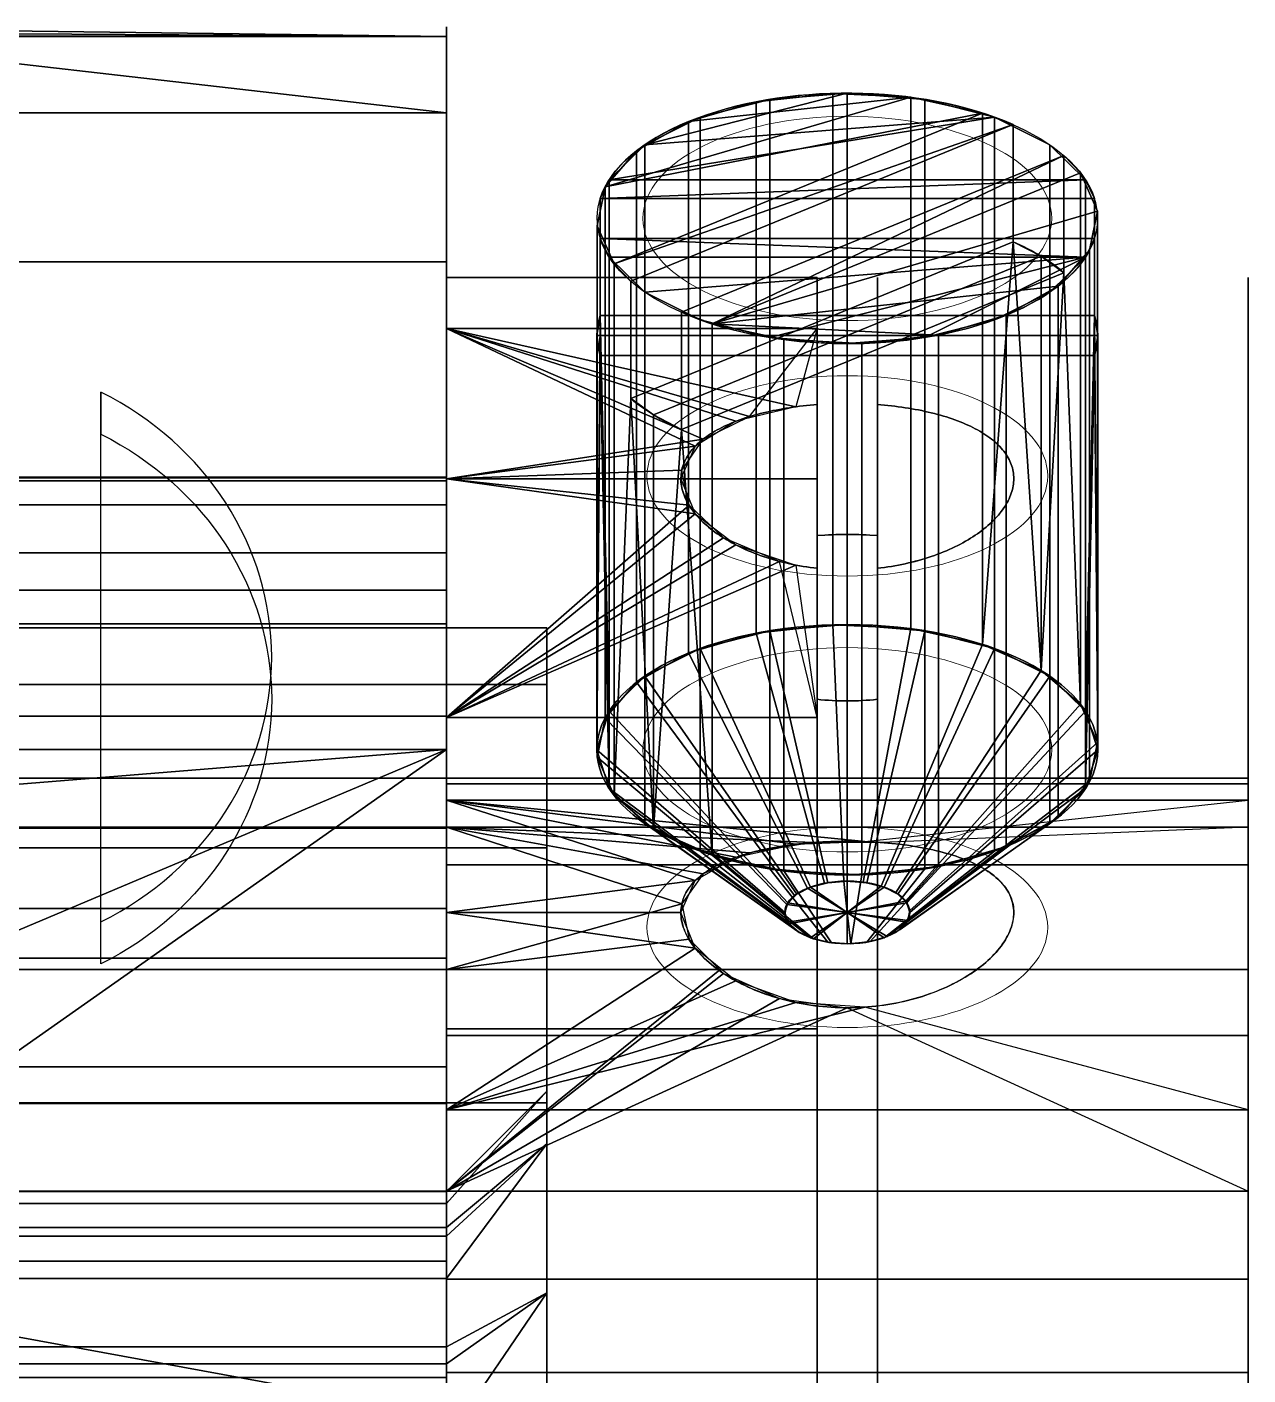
# Model space of a CAD drawing. Header units: millimetres. Extents: x -228 to 252, y -232 to 100.
# Drawn here: x 156.62 to 181, y 8.08 to 35 of the extents above; entities that cross this region are included whole.
import ezdxf
from ezdxf.lldxf.tags import DXFTag

# ---------------------------------------------------------------- set-up
doc = ezdxf.new("R2010")
doc.units = ezdxf.units.MM
doc.layers.add('1', color=7, linetype='Continuous', true_color=0xffffff)
tags = doc.linetypes.add('DASHED', pattern=[25.72, 12.86, -12.86]).pattern_tags.tags
tags[6:7] = [DXFTag(74, 4), DXFTag(75, 0), DXFTag(340, '0'), DXFTag(46, 0.0), DXFTag(50, 0.0), DXFTag(44, 0.0), DXFTag(45, 0.0)]
tags[4:5] = [DXFTag(74, 4), DXFTag(75, 0), DXFTag(340, '0'), DXFTag(46, 0.0), DXFTag(50, 0.0), DXFTag(44, 0.0), DXFTag(45, 0.0)]

# ---------------------------------------------------------------- blocks, each defined once
blk = doc.blocks.new('UG_SURFACE_001')
at = {"layer": '1', "color": 7, "linetype": 'Continuous', "lineweight": 25}
for points in [[(165.000007, 34.808267, -73.658496), (0, 34.808267, -73.658496), (134.000003, 35, -70), (150.000006, 35, -70)], [(0, 34.808267, 73.658496), (165.000007, 34.808267, 73.658496), (41.000001, 35, 70), (25, 35, 70)], [(134.000003, 35, 70), (41.000001, 35, 70), (165.000007, 34.808267, 73.658496)], [(165.000007, 34.808267, 73.658496), (150.000006, 35, 70), (134.000003, 35, 70)], [(165.000007, 33.286978, -59.184406), (165.000007, 34.808267, -73.658496), (150.000006, 35, -70)], [(150.000006, 35, -70), (150.000006, 33.286978, -59.184406), (165.000007, 33.286978, -59.184406)], [(165.000007, 33.286978, 59.184406), (150.000006, 33.286978, 59.184406), (150.000006, 35, 70)], [(150.000006, 35, 70), (165.000007, 34.808267, 73.658496), (165.000007, 33.286978, 59.184406)], [(0, 34.808267, -73.658496), (165.000007, 34.808267, -73.658496), (165.000007, 30.31089, -87.499999), (0, 30.31089, -87.499999)], [(0, 30.31089, 87.499999), (165.000007, 30.31089, 87.499999), (165.000007, 34.808267, 73.658496), (0, 34.808267, 73.658496)], [(165.000007, 30.31089, -87.499999), (165.000007, 34.808267, -73.658496), (165.000007, 26.000001, -70), (165.000007, 23.752183, -80.575153)], [(165.000007, 23.752183, -59.424847), (165.000007, 26.000001, -70), (165.000007, 34.808267, -73.658496), (165.000007, 33.286978, -59.184406)], [(165.000007, 33.286978, 59.184406), (165.000007, 34.808267, 73.658496), (165.000007, 26.000001, 70), (165.000007, 23.752183, 59.424847)], [(165.000007, 23.752183, 80.575153), (165.000007, 26.000001, 70), (165.000007, 34.808267, 73.658496), (165.000007, 30.31089, 87.499999)], [(150.000006, 26.010068, -46.58043), (165.000007, 26.010068, -46.58043), (165.000007, 33.286978, -59.184406), (150.000006, 33.286978, -59.184406)], [(150.000006, 33.286978, 59.184406), (165.000007, 33.286978, 59.184406), (165.000007, 26.010068, 46.58043), (150.000006, 26.010068, 46.58043)], [(165.000007, 33.286978, -59.184406), (165.000007, 26.010068, -46.58043), (165.000007, 17.397396, -50.678235), (165.000007, 23.752183, -59.424847)], [(165.000007, 23.752183, 59.424847), (165.000007, 17.397396, 50.678235), (165.000007, 26.010068, 46.58043), (165.000007, 33.286978, 59.184406)], [(0, 30.31089, -87.499999), (165.000007, 30.31089, -87.499999), (165.000007, 20.572484, -98.315597), (0, 20.572484, -98.315597)], [(0, 20.572484, 98.315597), (165.000007, 20.572484, 98.315597), (165.000007, 30.31089, 87.499999), (0, 30.31089, 87.499999)], [(165.000007, 23.752183, -80.575153), (165.000007, 17.397396, -89.321762), (165.000007, 20.572484, -98.315597), (165.000007, 30.31089, -87.499999)], [(165.000007, 30.31089, 87.499999), (165.000007, 20.572484, 98.315597), (165.000007, 17.397396, 89.321762), (165.000007, 23.752183, 80.575153)], [(165.000007, 23.752183, -59.424847), (119.999997, 23.752183, -59.424847), (119.999997, 26.000001, -70), (165.000007, 26.000001, -70)], [(165.000007, 26.000001, -70), (119.999997, 26.000001, -70), (119.999997, 23.752183, -80.575153), (165.000007, 23.752183, -80.575153)], [(165.000007, 23.752183, 80.575153), (119.999997, 23.752183, 80.575153), (119.999997, 26.000001, 70), (165.000007, 26.000001, 70)], [(165.000007, 26.000001, 70), (119.999997, 26.000001, 70), (119.999997, 23.752183, 59.424847), (165.000007, 23.752183, 59.424847)], [(150.000006, 14.235782, -38.025908), (165.000007, 14.235782, -38.025908), (165.000007, 26.010068, -46.58043), (150.000006, 26.010068, -46.58043)], [(150.000006, 26.010068, 46.58043), (165.000007, 26.010068, 46.58043), (165.000007, 14.235782, 38.025908), (150.000006, 14.235782, 38.025908)], [(165.000007, 8.034442, -45.272529), (165.000007, 17.397396, -50.678235), (165.000007, 26.010068, -46.58043), (165.000007, 14.235782, -38.025908)], [(165.000007, 14.235782, 38.025908), (165.000007, 26.010068, 46.58043), (165.000007, 17.397396, 50.678235), (165.000007, 8.034442, 45.272529)], [(165.000007, 17.397396, -50.678235), (119.999997, 17.397396, -50.678235), (119.999997, 23.752183, -59.424847), (165.000007, 23.752183, -59.424847)], [(165.000007, 23.752183, -80.575153), (119.999997, 23.752183, -80.575153), (119.999997, 17.397396, -89.321762), (165.000007, 17.397396, -89.321762)], [(165.000007, 17.397396, 89.321762), (119.999997, 17.397396, 89.321762), (119.999997, 23.752183, 80.575153), (165.000007, 23.752183, 80.575153)], [(165.000007, 23.752183, 59.424847), (119.999997, 23.752183, 59.424847), (119.999997, 17.397396, 50.678235), (165.000007, 17.397396, 50.678235)], [(0, 20.572484, -98.315597), (165.000007, 20.572484, -98.315597), (35, 10.026604, -103.533074), (25, 10.026604, -103.533074)], [(165.000007, 20.572484, 98.315597), (0, 20.572484, 98.315597), (140.000001, 10.026604, 103.533074), (150.000006, 10.026604, 103.533074)], [(140.000001, 10.026604, -103.533074), (35, 10.026604, -103.533074), (165.000007, 20.572484, -98.315597)], [(165.000007, 20.572484, -98.315597), (150.000006, 10.026604, -103.533074), (140.000001, 10.026604, -103.533074)], [(150.000006, 10.026604, -103.533074), (165.000007, 20.572484, -98.315597), (165.000007, 7.276909, -104.235165)], [(165.000007, 7.276909, 104.235165), (165.000007, 20.572484, 98.315597), (150.000006, 10.026604, 103.533074)], [(165.000007, 7.276909, -104.235165), (165.000007, 20.572484, -98.315597), (165.000007, 17.397396, -89.321762), (165.000007, 8.034442, -94.727471)], [(165.000007, 8.034442, 94.727471), (165.000007, 17.397396, 89.321762), (165.000007, 20.572484, 98.315597), (165.000007, 7.276909, 104.235165)], [(165.000007, 8.034442, -45.272529), (119.999997, 8.034442, -45.272529), (119.999997, 17.397396, -50.678235), (165.000007, 17.397396, -50.678235)], [(165.000007, 17.397396, -89.321762), (119.999997, 17.397396, -89.321762), (119.999997, 8.034442, -94.727471), (165.000007, 8.034442, -94.727471)], [(165.000007, 8.034442, 94.727471), (119.999997, 8.034442, 94.727471), (119.999997, 17.397396, 89.321762), (165.000007, 17.397396, 89.321762)], [(165.000007, 17.397396, 50.678235), (119.999997, 17.397396, 50.678235), (119.999997, 8.034442, 45.272529), (165.000007, 8.034442, 45.272529)], [(150.000006, 0, -35), (165.000007, 0, -35), (165.000007, 14.235782, -38.025908), (150.000006, 14.235782, -38.025908)], [(150.000006, 14.235782, 38.025908), (165.000007, 14.235782, 38.025908), (165.000007, 0, 35), (150.000006, 0, 35)], [(165.000007, 14.235782, -38.025908), (165.000007, 0, -35), (165.000007, -2.71774, -44.142433), (165.000007, 8.034442, -45.272529)], [(165.000007, 8.034442, 45.272529), (165.000007, -2.71774, 44.142433), (165.000007, 0, 35), (165.000007, 14.235782, 38.025908)], [(165.000007, 7.276909, -104.235165), (150.000006, 7.276909, -104.235165), (150.000006, 10.026604, -103.533074)], [(150.000006, 10.026604, 103.533074), (150.000006, 7.276909, 104.235165), (165.000007, 7.276909, 104.235165)]]:
    blk.add_3dface(points, dxfattribs=at)
blk = doc.blocks.new('3148_BODY')
at = {"layer": '1', "color": 7, "linetype": 'Continuous', "lineweight": 25, "extrusion": (1, 0, 0)}
blk.add_circle((0, -70, 165), 26, dxfattribs=at)
at = {"layer": '1', "color": 7, "linetype": 'Continuous', "lineweight": 25, "extrusion": (-1, 6.12303e-17, 1.2326e-32)}
blk.add_circle((0, 70, -165), 26, dxfattribs=at)
at = {"layer": '1', "color": 7, "linetype": 'Continuous', "lineweight": 25, "extrusion": (1, -6.12303e-17, 0)}
blk.add_arc((0, -70, 165), 35, 186.562428, 173.437572, dxfattribs=at)
at = {"layer": '1', "color": 7, "linetype": 'Continuous', "lineweight": 25, "extrusion": (-1, 0, 0)}
blk.add_arc((0, 70, -165), 35, 6.562428, 353.437572, dxfattribs=at)
at = {"layer": '1', "color": 7, "linetype": 'Continuous', "lineweight": 25}
blk.add_blockref('UG_SURFACE_001', (0, 0), dxfattribs=at)
blk = doc.blocks.new('UG_SURFACE_002')
at = {"layer": '1', "color": 71, "linetype": 'Continuous', "lineweight": 25}
for points in [[(-1.774303, 25.939388, 45.000002), (-1.774303, 25.939388), (-8.70687, 24.498783), (-8.70687, 24.498783, 45.000002)], [(0, 20), (-6.18034, 19.021131), (-8.70687, 24.498783), (-1.774303, 25.939388)], [(5.289856, 25.456186, 45.000002), (5.289856, 25.456186), (-1.774303, 25.939388), (-1.774303, 25.939388, 45.000002)], [(-1.774303, 25.939388), (5.289856, 25.456186), (6.18034, 19.021131), (0, 20)], [(11.961691, 23.085015, 45.000002), (11.961691, 23.085015), (5.289856, 25.456186), (5.289856, 25.456186, 45.000002)], [(11.755705, 16.18034), (6.18034, 19.021131), (5.289856, 25.456186), (11.961691, 23.085015)], [(-8.70687, 24.498783, 45.000002), (-8.70687, 24.498783), (-14.993688, 21.241218), (-14.993688, 21.241218, 45.000002)], [(-14.993688, 21.241218), (-8.70687, 24.498783), (-6.18034, 19.021131), (-11.755705, 16.18034)], [(11.961691, 23.085015), (17.746381, 19.001735), (11.755705, 16.18034)], [(17.746381, 19.001735, 45.000002), (17.746381, 19.001735), (11.961691, 23.085015), (11.961691, 23.085015, 45.000002)], [(-14.993688, 21.241218, 45.000002), (-14.993688, 21.241218), (-20.168494, 16.408287), (-20.168494, 16.408287, 45.000002)], [(-20.168494, 16.408287), (-14.993688, 21.241218), (-11.755705, 16.18034), (-16.18034, 11.755705)], [(0, 20), (0, 20, 45.000002), (-6.18034, 19.021131, 45.000002), (-6.18034, 19.021131)], [(6.18034, 19.021131), (6.18034, 19.021131, 45.000002), (0, 20, 45.000002), (0, 20)], [(-6.18034, 19.021131), (-6.18034, 19.021131, 45.000002), (-11.755705, 16.18034, 45.000002), (-11.755705, 16.18034)], [(11.755705, 16.18034), (11.755705, 16.18034, 45.000002), (6.18034, 19.021131, 45.000002), (6.18034, 19.021131)], [(17.746381, 19.001735), (22.214904, 13.509182), (16.18034, 11.755705), (11.755705, 16.18034)], [(22.214904, 13.509182, 45.000002), (22.214904, 13.509182), (17.746381, 19.001735), (17.746381, 19.001735, 45.000002)], [(-20.168494, 16.408287, 45.000002), (-20.168494, 16.408287), (-23.847494, 10.358429), (-23.847494, 10.358429, 45.000002)], [(-16.18034, 11.755705), (-19.021131, 6.18034), (-23.847494, 10.358429), (-20.168494, 16.408287)], [(-11.755705, 16.18034), (-11.755705, 16.18034, 45.000002), (-16.18034, 11.755705, 45.000002), (-16.18034, 11.755705)], [(16.18034, 11.755705), (16.18034, 11.755705, 45.000002), (11.755705, 16.18034, 45.000002), (11.755705, 16.18034)], [(19.021131, 6.18034), (16.18034, 11.755705), (22.214904, 13.509182), (25.035849, 7.014716)], [(25.035849, 7.014716, 45.000002), (25.035849, 7.014716), (22.214904, 13.509182), (22.214904, 13.509182, 45.000002)], [(-16.18034, 11.755705), (-16.18034, 11.755705, 45.000002), (-19.021131, 6.18034, 45.000002), (-19.021131, 6.18034)], [(19.021131, 6.18034), (19.021131, 6.18034, 45.000002), (16.18034, 11.755705, 45.000002), (16.18034, 11.755705)], [(-23.847494, 10.358429, 45.000002), (-23.847494, 10.358429), (-25.757834, 3.540333), (-25.757834, 3.540333, 45.000002)], [(-25.757834, 3.540333), (-23.847494, 10.358429), (-19.021131, 6.18034), (-20, 0)]]:
    blk.add_3dface(points, dxfattribs=at)
blk = doc.blocks.new('3012_333-40H9-45_BODY')
at = {"layer": '1', "color": 71, "linetype": 'Continuous', "lineweight": 25}
blk.add_circle((0, 0), 26, dxfattribs=at)
at = {"layer": '1', "color": 71, "linetype": 'Continuous', "lineweight": 25, "extrusion": (0, 0, -1)}
blk.add_circle((0, 0), 20, dxfattribs=at)
at = {"layer": '1', "color": 71, "linetype": 'Continuous', "lineweight": 25}
blk.add_blockref('UG_SURFACE_002', (0, 0), dxfattribs=at)
blk = doc.blocks.new('UG_SURFACE_003')
at = {"layer": '1', "color": 81, "linetype": 'Continuous', "lineweight": 25}
for points in [[(11, 23), (0, 23), (0, 21.874299, 7.107391), (11, 21.874299, 7.107391)], [(11, 21.874299, -7.107391), (0, 21.874299, -7.107391), (0, 23), (11, 23)], [(11, 21.874299, -7.107391), (11, 23), (11, 13.75), (11, 12.703343, -5.261897)], [(11, 12.703343, 5.261897), (11, 13.75), (11, 23), (11, 21.874299, 7.107391)], [(11, 21.874299, 7.107391), (0, 21.874299, 7.107391), (0, 18.607391, 13.519061), (11, 18.607391, 13.519061)], [(11, 18.607391, -13.519061), (0, 18.607391, -13.519061), (0, 21.874299, -7.107391), (11, 21.874299, -7.107391)], [(11, 21.874299, 7.107391), (11, 18.607391, 13.519061), (11, 9.722718, 9.722718), (11, 12.703343, 5.261897)], [(11, 18.607391, -13.519061), (11, 21.874299, -7.107391), (11, 12.703343, -5.261897), (11, 9.722718, -9.722718)], [(11, 18.607391, 13.519061), (0, 18.607391, 13.519061), (0, 13.519061, 18.607391), (11, 13.519061, 18.607391)], [(11, 13.519061, -18.607391), (0, 13.519061, -18.607391), (0, 18.607391, -13.519061), (11, 18.607391, -13.519061)], [(11, 9.722718, -9.722718), (11, 13.519061, -18.607391), (11, 18.607391, -13.519061)], [(11, 9.722718, 9.722718), (11, 18.607391, 13.519061), (11, 13.519061, 18.607391)], [(11, 13.75), (9, 11.75), (9, 11.512542, -1.19378)], [(9, 11.03336, 3.602793), (9, 11.75), (11, 13.75), (11, 12.703343, 5.261897)], [(9, 11.512542, -1.19378), (9, 10.855584, -4.49653), (11, 12.703343, -5.261897), (11, 13.75)], [(11, 13.519061, 18.607391), (0, 13.519061, 18.607391), (0, 7.107391, 21.874299), (11, 7.107391, 21.874299)], [(11, 7.107391, -21.874299), (0, 7.107391, -21.874299), (0, 13.519061, -18.607391), (11, 13.519061, -18.607391)], [(11, 7.107391, -21.874299), (11, 13.519061, -18.607391), (11, 9.722718, -9.722718), (11, 5.261897, -12.703343)], [(11, 13.519061, 18.607391), (11, 7.107391, 21.874299), (11, 5.261897, 12.703343), (11, 9.722718, 9.722718)], [(11, 12.703343, -5.261897), (9, 10.855584, -4.49653), (9, 10.008993, -5.763544)], [(11, 12.703343, 5.261897), (9, 10.855584, 4.49653), (9, 11.03336, 3.602793)], [(9, 8.645331, 7.804407), (9, 10.855584, 4.49653), (11, 12.703343, 5.261897), (11, 9.722718, 9.722718)], [(9, 10.008993, -5.763544), (9, 8.308505, -8.308505), (11, 9.722718, -9.722718), (11, 12.703343, -5.261897)], [(-22, 11.75), (-22, 11.512542, -1.19378), (9, 11.512542, -1.19378), (9, 11.75)], [(9, 11.75), (9, 11.03336, 3.602793), (-22, 11.03336, 3.602793), (-22, 11.75)], [(9, 10.855584, -4.49653), (9, 11.512542, -1.19378), (-22, 11.512542, -1.19378), (-22, 10.855584, -4.49653)], [(-22, 10.855584, 4.49653), (-22, 11.03336, 3.602793), (9, 11.03336, 3.602793), (9, 10.855584, 4.49653)], [(-22, 10.855584, -4.49653), (-22, 10.008993, -5.763544), (9, 10.008993, -5.763544), (9, 10.855584, -4.49653)], [(9, 10.855584, 4.49653), (9, 8.645331, 7.804407), (-22, 8.645331, 7.804407), (-22, 10.855584, 4.49653)], [(9, 8.308505, -8.308505), (9, 10.008993, -5.763544), (-22, 10.008993, -5.763544), (-22, 8.308505, -8.308505)], [(11, 9.722718, -9.722718), (9, 8.308505, -8.308505), (9, 6.786077, -9.325759)], [(11, 9.722718, 9.722718), (9, 8.308505, 8.308505), (9, 8.645331, 7.804407)], [(9, 4.748012, 10.68755), (9, 8.308505, 8.308505), (11, 9.722718, 9.722718), (11, 5.261897, 12.703343)], [(9, 6.786077, -9.325759), (9, 4.49653, -10.855584), (11, 5.261897, -12.703343), (11, 9.722718, -9.722718)], [(-22, 8.308505, 8.308505), (-22, 8.645331, 7.804407), (9, 8.645331, 7.804407), (9, 8.308505, 8.308505)], [(-22, 8.308505, -8.308505), (-22, 6.786077, -9.325759), (9, 6.786077, -9.325759), (9, 8.308505, -8.308505)], [(9, 8.308505, 8.308505), (9, 4.748012, 10.68755), (-22, 4.748012, 10.68755), (-22, 8.308505, 8.308505)]]:
    blk.add_3dface(points, dxfattribs=at)
blk = doc.blocks.new('3153_BODY')
at = {"layer": '1', "color": 81, "linetype": 'Continuous', "lineweight": 25, "extrusion": (-1, 0, 0)}
for radius in [23, 13.75]:
    blk.add_circle((0, 0, -11), radius, dxfattribs=at)
at = {"layer": '1', "color": 51, "linetype": 'DASHED', "lineweight": 13, "extrusion": (-1, 0, 0)}
blk.add_circle((0, 0, -9), 15.25, dxfattribs=at)
at = {"layer": '1', "color": 81, "linetype": 'Continuous', "lineweight": 25, "extrusion": (1, 0, 0)}
blk.add_circle((0, 0, 9), 11.75, dxfattribs=at)
at = {"layer": '1', "color": 81, "linetype": 'Continuous', "lineweight": 25}
blk.add_blockref('UG_SURFACE_003', (0, 0), dxfattribs=at)
blk = doc.blocks.new('UG_SURFACE_012')
at = {"layer": '1', "color": 254, "linetype": 'Continuous', "lineweight": 25}
for points in [[(0, 20), (-6.18034, 19.021131), (-7.764571, 28.977774), (0, 29.999999)], [(0, 29.999999, 7.4), (0, 29.999999), (-7.764571, 28.977774), (-7.764571, 28.977774, 7.4)], [(0, 29.999999), (7.764571, 28.977774), (6.18034, 19.021131), (0, 20)], [(7.764571, 28.977774, 7.4), (7.764571, 28.977774), (0, 29.999999), (0, 29.999999, 7.4)], [(-15, 25.980761), (-7.764571, 28.977774), (-6.18034, 19.021131), (-11.755705, 16.18034)], [(-13.537853, 26.771748, 5.121765), (-7.764571, 28.977774), (-15, 25.980761)], [(-13.537853, 26.771748, 5.121765), (-12.611091, 27.220588, 6.046496), (-7.764571, 28.977774)], [(-7.764571, 28.977774, 7.4), (-7.764571, 28.977774), (-12.611091, 27.220588, 6.046496)], [(11.755705, 16.18034), (6.18034, 19.021131), (7.764571, 28.977774), (15, 25.980761)], [(15, 25.980761, 7.4), (15, 25.980761), (7.764571, 28.977774), (7.764571, 28.977774, 7.4)], [(-15, 25.980761), (-14.698137, 26.152721, 4.694706), (-13.537853, 26.771748, 5.121765)], [(-15, 25.980761), (-14.996968, 25.975645, 4.731213), (-14.698137, 26.152721, 4.694706)], [(-21.213204, 21.213204), (-15, 25.980761), (-11.755705, 16.18034)], [(-15.880631, 25.452025, 4.839164), (-15, 25.980761), (-21.213204, 21.213204)], [(-15.880631, 25.452025, 4.839164), (-14.996968, 25.975645, 4.731213), (-15, 25.980761)], [(16.18034, 11.755705), (11.755705, 16.18034), (15, 25.980761), (21.213204, 21.213204)], [(21.213204, 21.213204, 7.4), (21.213204, 21.213204), (15, 25.980761), (15, 25.980761, 7.4)], [(-21.213204, 21.213204), (-16.884645, 24.797354, 5.530158), (-15.880631, 25.452025, 4.839164)], [(-17.552381, 24.32928, 6.648211), (-16.884645, 24.797354, 5.530158), (-21.213204, 21.213204)], [(-17.552381, 24.32928, 6.648211), (-21.213204, 21.213204), (-21.213204, 21.213204, 7.4)], [(-11.755705, 16.18034), (-16.18034, 11.755705), (-25.980761, 15), (-21.213204, 21.213204)], [(-21.213204, 21.213204, 7.4), (-21.213204, 21.213204), (-25.980761, 15), (-25.980761, 15, 7.4)], [(21.213204, 21.213204), (25.980761, 15), (16.18034, 11.755705)], [(25.980761, 15, 7.4), (25.980761, 15), (21.213204, 21.213204), (21.213204, 21.213204, 7.4)], [(0, 20), (0, 20, 16.000001), (-6.18034, 19.021131, 16.000001), (-6.18034, 19.021131)], [(6.18034, 19.021131), (6.18034, 19.021131, 16.000001), (0, 20, 16.000001), (0, 20)], [(-11.755705, 16.18034), (-6.18034, 19.021131), (-9.697634, 17.491596, 4.694706)], [(-8.526305, 18.091492, 5.121765), (-9.697634, 17.491596, 4.694706), (-6.18034, 19.021131)], [(-6.18034, 19.021131), (-7.580678, 18.507656, 6.046496), (-8.526305, 18.091492, 5.121765)], [(-6.18034, 19.021131), (-7.051674, 18.715605, 7.309006), (-7.580678, 18.507656, 6.046496)], [(-6.18034, 19.021131), (-6.18034, 19.021131, 16.000001), (-7.051674, 18.715605, 8.690994), (-7.051674, 18.715605, 7.309006)], [(11.755705, 16.18034), (11.755705, 16.18034, 16.000001), (6.18034, 19.021131, 16.000001), (6.18034, 19.021131)], [(-9.697634, 17.491596, 4.694706), (-10.87623, 16.784148, 4.839164), (-11.755705, 16.18034)], [(-10.87623, 16.784148, 4.839164), (-11.753665, 16.177403, 5.453033), (-11.755705, 16.18034)], [(-16.18034, 11.755705), (-11.755705, 16.18034), (-11.753665, 16.177403, 5.453033)], [(-11.753665, 16.177403, 5.453033), (-11.863904, 16.101174, 5.530158), (-16.18034, 11.755705)], [(16.18034, 11.755705), (16.18034, 11.755705, 16.000001), (11.755705, 16.18034, 16.000001), (11.755705, 16.18034)], [(-11.863904, 16.101174, 5.530158), (-12.513498, 15.601678, 6.648211), (-16.18034, 11.755705)], [(-16.18034, 11.755705), (-12.513498, 15.601678, 6.648211), (-12.739198, 15.417938, 8)], [(-12.739198, 15.417938, 8), (-16.18034, 11.755705, 16.000001), (-16.18034, 11.755705)], [(-16.18034, 11.755705), (-19.021131, 6.18034), (-28.977774, 7.764571), (-25.980761, 15)], [(-25.980761, 15, 7.4), (-25.980761, 15), (-28.977774, 7.764571), (-28.977774, 7.764571, 7.4)], [(19.021131, 6.18034), (16.18034, 11.755705), (25.980761, 15), (28.977774, 7.764571)], [(28.977774, 7.764571, 7.4), (28.977774, 7.764571), (25.980761, 15), (25.980761, 15, 7.4)], [(-16.18034, 11.755705), (-16.18034, 11.755705, 16.000001), (-19.021131, 6.18034, 16.000001), (-19.021131, 6.18034)], [(19.021131, 6.18034), (19.021131, 6.18034, 16.000001), (16.18034, 11.755705, 16.000001), (16.18034, 11.755705)], [(28.977774, 7.764571), (29.999999, 0), (20, 0), (19.021131, 6.18034)], [(29.999999, 0), (28.977774, 7.764571), (29.969528, 1.351789, 4.963832)], [(28.977774, 7.764571), (28.977774, 7.764571, 7.4), (29.833021, 3.160836, 6.972982)], [(29.833021, 3.160836, 6.972982), (29.898159, 2.469842, 5.776145), (28.977774, 7.764571)], [(29.898159, 2.469842, 5.776145), (29.969528, 1.351789, 4.963832), (28.977774, 7.764571)], [(19.021131, 6.18034), (19.748649, 3.160836, 6.972982), (19.724986, 3.305294, 8.3474)], [(19.954264, 1.351789, 4.963832), (19.021131, 6.18034), (20, 0)], [(19.954264, 1.351789, 4.963832), (19.846911, 2.469842, 5.776145), (19.021131, 6.18034)], [(19.846911, 2.469842, 5.776145), (19.748649, 3.160836, 6.972982), (19.021131, 6.18034)], [(19.724986, 3.305294, 8.3474), (19.021131, 6.18034, 16.000001), (19.021131, 6.18034)], [(20, 0), (20, 0, 4.6765), (19.954264, 1.351789, 4.963832)], [(29.969528, 1.351789, 4.963832), (29.999999, 0.001263, 4.6765), (29.999999, 0)], [(20, 0), (19.021131, -6.18034), (19.954264, -1.351789, 4.963832)], [(29.999999, 0), (28.977774, -7.764571), (19.021131, -6.18034), (20, 0)], [(19.954264, -1.351789, 4.963832), (20, 0, 4.6765), (20, 0)], [(29.969528, -1.351789, 4.963832), (28.977774, -7.764571), (29.999999, 0)], [(29.999999, 0), (29.999971, 0.000001, 4.676768), (29.969528, -1.351789, 4.963832)], [(29.999999, 0.001263, 4.6765), (29.999973, 0.000055, 4.676757), (29.999971, 0.000001, 4.676768), (29.999999, 0)], [(19.021131, -6.18034), (19.846911, -2.469842, 5.776145), (19.954264, -1.351789, 4.963832)], [(28.977774, -7.764571), (29.969528, -1.351789, 4.963832), (29.898159, -2.469842, 5.776145)], [(19.021131, -6.18034), (19.748649, -3.160836, 6.972982), (19.846911, -2.469842, 5.776145)], [(28.977774, -7.764571), (29.898159, -2.469842, 5.776145), (29.833021, -3.160836, 6.972982)], [(19.724986, -3.305294, 8.3474), (19.748649, -3.160836, 6.972982), (19.021131, -6.18034)], [(29.833021, -3.160836, 6.972982), (28.977774, -7.764571, 7.4), (28.977774, -7.764571)], [(19.021131, -6.18034), (19.021131, -6.18034, 16.000001), (19.724986, -3.305294, 8.3474)], [(16.18034, -11.755705), (16.18034, -11.755705, 16.000001), (19.021131, -6.18034, 16.000001), (19.021131, -6.18034)], [(28.977774, -7.764571), (25.980761, -15), (16.18034, -11.755705), (19.021131, -6.18034)], [(25.980761, -15, 7.4), (25.980761, -15), (28.977774, -7.764571), (28.977774, -7.764571, 7.4)], [(11.755705, -16.18034), (11.755705, -16.18034, 16.000001), (16.18034, -11.755705, 16.000001), (16.18034, -11.755705)], [(11.755705, -16.18034), (16.18034, -11.755705), (25.980761, -15), (21.213204, -21.213204)], [(21.213204, -21.213204, 7.4), (21.213204, -21.213204), (25.980761, -15), (25.980761, -15, 7.4)]]:
    blk.add_3dface(points, dxfattribs=at)
blk = doc.blocks.new('1099-040_BODY')
at = {"layer": '1', "color": 254, "linetype": 'Continuous', "lineweight": 25}
for p, q in [((-12.08, 27.461, 8.6), (-10.57, 24.845, 8.6)), ((-12.08, 27.461, 7.4), (-10.57, 24.845, 7.4)), ((-16.232, 21.576, 8.6), (-17.742, 24.192, 8.6)), ((-16.232, 21.576, 7.4), (-17.742, 24.192, 7.4)), ((26.801, 3.269, 8.6), (29.821, 3.269, 8.6)), ((26.801, 3.269, 7.4), (29.821, 3.269, 7.4)), ((29.821, -3.269, 8.6), (26.801, -3.269, 8.6)), ((29.821, -3.269, 7.4), (26.801, -3.269, 7.4))]:
    blk.add_line(p, q, dxfattribs=at)
at = {"layer": '1', "color": 254, "linetype": 'Continuous', "lineweight": 25, "extrusion": (0, 0, -1)}
for centre, radius in [((0, 0, -16), 30), ((0, 0), 20), ((0, 0, -16), 20)]:
    blk.add_circle(centre, radius, dxfattribs=at)
at = {"layer": '1', "color": 254, "linetype": 'Continuous', "lineweight": 25}
blk.add_circle((0, 0), 30, dxfattribs=at)
at = {"layer": '1', "color": 51, "linetype": 'DASHED', "lineweight": 13, "extrusion": (-0.5, 0.866025, 0)}
for centre in [(0, 8, 30.064), (0, 8, 19.657)]:
    blk.add_circle(centre, 4, dxfattribs=at)
at = {"layer": '1', "color": 51, "linetype": 'DASHED', "lineweight": 13, "extrusion": (1, 0, 0)}
for centre in [(0, 8, 19.657), (0, 8, 30.064)]:
    blk.add_circle(centre, 4, dxfattribs=at)
at = {"layer": '1', "color": 254, "linetype": 'Continuous', "lineweight": 25, "extrusion": (0, 0, -1)}
for centre, start, end in [((0, 0, -7.4), 66.2555, 173.7445), ((0, 0, -8.6), 66.2555, 173.7445), ((0, 0, -7.4), 186.2555, 53.7445), ((0, 0, -8.6), 186.2555, 53.7445)]:
    blk.add_arc(centre, 30, start, end, dxfattribs=at)
at = {"layer": '1', "color": 254, "linetype": 'Continuous', "lineweight": 25}
for centre, start, end in [((0, 0, 7.4), 6.9539, 113.0461), ((0, 0, 8.6), 6.9539, 113.0461), ((0, 0, 8.6), 126.9539, 353.0461), ((0, 0, 7.4), 126.9539, 353.0461)]:
    blk.add_arc(centre, 27, start, end, dxfattribs=at)
for points, knots in [([(-17.742, 24.192, 8.6), (-17.714, 24.212, 8.788), (-17.672, 24.243, 8.975), (-17.562, 24.322, 9.338), (-17.495, 24.371, 9.512), (-17.337, 24.483, 9.842), (-17.245, 24.548, 10.001), (-17.04, 24.691, 10.296), (-16.927, 24.769, 10.43), (-16.683, 24.934, 10.676), (-16.55, 25.023, 10.787), (-16.269, 25.206, 10.979), (-16.122, 25.3, 11.059), (-15.817, 25.492, 11.19), (-15.656, 25.591, 11.24), (-15.331, 25.788, 11.307), (-15.166, 25.885, 11.323), (-14.834, 26.077, 11.324), (-14.664, 26.172, 11.307), (-14.332, 26.356, 11.24), (-14.169, 26.444, 11.19), (-13.849, 26.613, 11.059), (-13.692, 26.694, 10.977), (-13.394, 26.845, 10.785), (-13.253, 26.915, 10.676), (-12.987, 27.044, 10.43), (-12.861, 27.104, 10.293), (-12.636, 27.209, 9.999), (-12.535, 27.256, 9.843), (-12.358, 27.337, 9.511), (-12.281, 27.371, 9.334), (-12.158, 27.426, 8.974), (-12.112, 27.446, 8.789), (-12.08, 27.461, 8.6)], [0, 0, 0, 0, 0.0625, 0.0625, 0.125, 0.125, 0.1875, 0.1875, 0.25, 0.25, 0.3125, 0.3125, 0.375, 0.375, 0.4375, 0.4375, 0.5, 0.5, 0.5625, 0.5625, 0.625, 0.625, 0.6875, 0.6875, 0.75, 0.75, 0.8125, 0.8125, 0.875, 0.875, 0.9375, 0.9375, 1, 1, 1, 1]), ([(-12.08, 27.461, 7.4), (-12.112, 27.446, 7.21), (-12.16, 27.425, 7.022), (-12.282, 27.371, 6.663), (-12.357, 27.337, 6.49), (-12.535, 27.256, 6.156), (-12.638, 27.209, 5.998), (-12.862, 27.103, 5.706), (-12.986, 27.044, 5.571), (-13.254, 26.914, 5.323), (-13.396, 26.843, 5.213), (-13.693, 26.693, 5.022), (-13.848, 26.613, 4.941), (-14.332, 26.358, 4.743), (-14.663, 26.175, 4.677), (-15.336, 25.787, 4.676), (-15.661, 25.591, 4.743), (-16.124, 25.299, 4.941), (-16.271, 25.205, 5.022), (-16.549, 25.023, 5.213), (-16.682, 24.935, 5.323), (-16.928, 24.768, 5.571), (-17.041, 24.691, 5.706), (-17.244, 24.549, 5.998), (-17.336, 24.484, 6.156), (-17.496, 24.37, 6.49), (-17.563, 24.322, 6.663), (-17.671, 24.243, 7.022), (-17.713, 24.212, 7.21), (-17.742, 24.192, 7.4)], [0, 0, 0, 0, 0.0625, 0.0625, 0.125, 0.125, 0.1875, 0.1875, 0.25, 0.25, 0.3125, 0.3125, 0.375, 0.375, 0.5, 0.5, 0.625, 0.625, 0.6875, 0.6875, 0.75, 0.75, 0.8125, 0.8125, 0.875, 0.875, 0.9375, 0.9375, 1, 1, 1, 1]), ([(-10.57, 24.845, 7.4), (-10.536, 24.859, 7.598), (-10.519, 24.867, 7.801), (-10.519, 24.867, 8.202), (-10.536, 24.859, 8.402), (-10.57, 24.845, 8.6)], [0, 0, 0, 0, 0.5, 0.5, 1, 1, 1, 1]), ([(-16.232, 21.576, 8.6), (-16.261, 21.554, 8.402), (-16.276, 21.543, 8.201), (-16.275, 21.543, 7.796), (-16.261, 21.554, 7.596), (-16.232, 21.576, 7.4)], [0, 0, 0, 0, 0.5, 0.5, 1, 1, 1, 1]), ([(-12.739, 15.418, 8), (-12.739, 15.418, 8.22), (-12.722, 15.432, 8.436), (-12.656, 15.486, 8.861), (-12.606, 15.527, 9.073), (-12.474, 15.633, 9.475), (-12.393, 15.698, 9.666), (-12.201, 15.847, 10.027), (-12.089, 15.933, 10.197), (-11.842, 16.118, 10.503), (-11.707, 16.217, 10.641), (-11.409, 16.428, 10.884), (-11.25, 16.537, 10.987), (-10.916, 16.759, 11.153), (-10.74, 16.873, 11.217), (-10.375, 17.1, 11.302), (-10.19, 17.211, 11.323), (-9.814, 17.428, 11.324), (-9.621, 17.535, 11.302), (-9.244, 17.737, 11.217), (-9.06, 17.831, 11.154), (-8.698, 18.011, 10.987), (-8.522, 18.094, 10.883), (-8.194, 18.245, 10.643), (-8.039, 18.314, 10.505), (-7.753, 18.437, 10.196), (-7.625, 18.49, 10.029), (-7.4, 18.581, 9.669), (-7.302, 18.62, 9.475), (-7.144, 18.681, 9.073), (-7.085, 18.703, 8.866), (-7.004, 18.734, 8.439), (-6.983, 18.741, 8.218), (-6.983, 18.741, 7.784), (-7.003, 18.734, 7.568), (-7.084, 18.704, 7.138), (-7.144, 18.681, 6.929), (-7.3, 18.62, 6.529), (-7.397, 18.582, 6.335), (-7.624, 18.49, 5.973), (-7.752, 18.437, 5.805), (-8.035, 18.316, 5.499), (-8.192, 18.246, 5.358), (-8.521, 18.095, 5.117), (-8.693, 18.013, 5.015), (-9.055, 17.834, 4.848), (-9.243, 17.737, 4.784), (-9.618, 17.537, 4.699), (-9.807, 17.432, 4.677), (-10.188, 17.212, 4.676), (-10.373, 17.101, 4.698), (-10.735, 16.876, 4.782), (-10.913, 16.761, 4.846), (-11.248, 16.538, 5.012), (-11.406, 16.43, 5.114), (-11.703, 16.22, 5.356), (-11.841, 16.119, 5.495), (-12.088, 15.934, 5.801), (-12.198, 15.85, 5.968), (-12.392, 15.699, 6.332), (-12.474, 15.634, 6.524), (-12.605, 15.528, 6.923), (-12.655, 15.487, 7.133), (-12.722, 15.432, 7.563), (-12.739, 15.418, 7.78), (-12.739, 15.418, 8)], [0, 0, 0, 0, 0.03125, 0.03125, 0.0625, 0.0625, 0.09375, 0.09375, 0.125, 0.125, 0.15625, 0.15625, 0.1875, 0.1875, 0.21875, 0.21875, 0.25, 0.25, 0.28125, 0.28125, 0.3125, 0.3125, 0.34375, 0.34375, 0.375, 0.375, 0.40625, 0.40625, 0.4375, 0.4375, 0.46875, 0.46875, 0.5, 0.5, 0.53125, 0.53125, 0.5625, 0.5625, 0.59375, 0.59375, 0.625, 0.625, 0.65625, 0.65625, 0.6875, 0.6875, 0.71875, 0.71875, 0.75, 0.75, 0.78125, 0.78125, 0.8125, 0.8125, 0.84375, 0.84375, 0.875, 0.875, 0.90625, 0.90625, 0.9375, 0.9375, 0.96875, 0.96875, 1, 1, 1, 1]), ([(20, 0, 4.677), (20, 0.22, 4.676), (19.996, 0.436, 4.698), (19.983, 0.861, 4.783), (19.972, 1.073, 4.847), (19.947, 1.475, 5.014), (19.931, 1.666, 5.116), (19.898, 2.027, 5.357), (19.88, 2.197, 5.497), (19.843, 2.503, 5.803), (19.825, 2.641, 5.97), (19.791, 2.884, 6.333), (19.776, 2.987, 6.526), (19.75, 3.153, 6.926), (19.74, 3.217, 7.136), (19.726, 3.302, 7.565), (19.722, 3.323, 7.781), (19.722, 3.324, 8.215), (19.726, 3.302, 8.436), (19.74, 3.217, 8.862), (19.75, 3.154, 9.07), (19.776, 2.987, 9.473), (19.791, 2.884, 9.667), (19.825, 2.643, 10.026), (19.843, 2.505, 10.195), (19.88, 2.196, 10.504), (19.898, 2.029, 10.641), (19.931, 1.669, 10.882), (19.947, 1.475, 10.986), (19.972, 1.073, 11.153), (19.982, 0.866, 11.216), (19.996, 0.439, 11.302), (20, 0.218, 11.323), (20, -0.216, 11.324), (19.996, -0.432, 11.303), (19.983, -0.862, 11.217), (19.972, -1.071, 11.154), (19.947, -1.471, 10.988), (19.931, -1.665, 10.885), (19.898, -2.027, 10.642), (19.88, -2.195, 10.505), (19.844, -2.501, 10.199), (19.825, -2.642, 10.029), (19.792, -2.883, 9.668), (19.776, -2.985, 9.478), (19.75, -3.152, 9.075), (19.74, -3.216, 8.864), (19.726, -3.301, 8.439), (19.722, -3.323, 8.222), (19.722, -3.324, 7.783), (19.726, -3.302, 7.567), (19.739, -3.218, 7.141), (19.75, -3.154, 6.93), (19.776, -2.988, 6.528), (19.791, -2.886, 6.337), (19.825, -2.644, 5.975), (19.843, -2.505, 5.805), (19.879, -2.199, 5.499), (19.897, -2.032, 5.361), (19.931, -1.668, 5.117), (19.946, -1.476, 5.015), (19.972, -1.077, 4.848), (19.982, -0.867, 4.784), (19.996, -0.437, 4.698), (20, -0.22, 4.677), (20, 0, 4.677)], [0, 0, 0, 0, 0.03125, 0.03125, 0.0625, 0.0625, 0.09375, 0.09375, 0.125, 0.125, 0.15625, 0.15625, 0.1875, 0.1875, 0.21875, 0.21875, 0.25, 0.25, 0.28125, 0.28125, 0.3125, 0.3125, 0.34375, 0.34375, 0.375, 0.375, 0.40625, 0.40625, 0.4375, 0.4375, 0.46875, 0.46875, 0.5, 0.5, 0.53125, 0.53125, 0.5625, 0.5625, 0.59375, 0.59375, 0.625, 0.625, 0.65625, 0.65625, 0.6875, 0.6875, 0.71875, 0.71875, 0.75, 0.75, 0.78125, 0.78125, 0.8125, 0.8125, 0.84375, 0.84375, 0.875, 0.875, 0.90625, 0.90625, 0.9375, 0.9375, 0.96875, 0.96875, 1, 1, 1, 1]), ([(26.801, 3.269, 8.6), (26.797, 3.305, 8.403), (26.795, 3.323, 8.203), (26.795, 3.323, 7.797), (26.797, 3.305, 7.597), (26.801, 3.269, 7.4)], [0, 0, 0, 0, 0.5, 0.5, 1, 1, 1, 1]), ([(29.821, 3.269, 8.6), (29.825, 3.234, 8.789), (29.831, 3.183, 8.974), (29.845, 3.05, 9.334), (29.853, 2.966, 9.511), (29.872, 2.772, 9.843), (29.882, 2.662, 9.999), (29.903, 2.414, 10.293), (29.914, 2.275, 10.43), (29.935, 1.98, 10.676), (29.945, 1.823, 10.786), (29.963, 1.49, 10.977), (29.972, 1.312, 11.06), (29.985, 0.951, 11.19), (29.991, 0.766, 11.24), (29.998, 0.387, 11.307), (30, 0.192, 11.324), (30, -0.192, 11.323), (29.998, -0.383, 11.307), (29.991, -0.763, 11.24), (29.985, -0.952, 11.19), (29.972, -1.312, 11.059), (29.964, -1.486, 10.979), (29.945, -1.821, 10.787), (29.935, -1.981, 10.676), (29.914, -2.275, 10.43), (29.903, -2.411, 10.296), (29.882, -2.661, 10.001), (29.872, -2.773, 9.842), (29.853, -2.966, 9.512), (29.845, -3.048, 9.338), (29.831, -3.183, 8.975), (29.825, -3.234, 8.788), (29.821, -3.269, 8.6)], [0, 0, 0, 0, 0.0625, 0.0625, 0.125, 0.125, 0.1875, 0.1875, 0.25, 0.25, 0.3125, 0.3125, 0.375, 0.375, 0.4375, 0.4375, 0.5, 0.5, 0.5625, 0.5625, 0.625, 0.625, 0.6875, 0.6875, 0.75, 0.75, 0.8125, 0.8125, 0.875, 0.875, 0.9375, 0.9375, 1, 1, 1, 1]), ([(29.821, -3.269, 7.4), (29.825, -3.234, 7.212), (29.831, -3.183, 7.025), (29.845, -3.048, 6.662), (29.853, -2.966, 6.489), (29.872, -2.773, 6.158), (29.882, -2.661, 6), (29.903, -2.412, 5.705), (29.914, -2.276, 5.57), (29.935, -1.982, 5.325), (29.945, -1.822, 5.214), (29.964, -1.488, 5.022), (29.972, -1.314, 4.941), (29.985, -0.954, 4.811), (29.991, -0.766, 4.76), (29.998, -0.385, 4.693), (30, -0.193, 4.676), (30, 0.39, 4.677), (29.992, 0.769, 4.744), (29.972, 1.315, 4.942), (29.963, 1.489, 5.023), (29.945, 1.821, 5.213), (29.935, 1.98, 5.324), (29.914, 2.277, 5.571), (29.903, 2.413, 5.706), (29.882, 2.66, 5.998), (29.872, 2.772, 6.157), (29.853, 2.967, 6.49), (29.845, 3.049, 6.663), (29.831, 3.182, 7.022), (29.825, 3.234, 7.21), (29.821, 3.269, 7.4)], [0, 0, 0, 0, 0.0625, 0.0625, 0.125, 0.125, 0.1875, 0.1875, 0.25, 0.25, 0.3125, 0.3125, 0.375, 0.375, 0.4375, 0.4375, 0.5, 0.5, 0.625, 0.625, 0.6875, 0.6875, 0.75, 0.75, 0.8125, 0.8125, 0.875, 0.875, 0.9375, 0.9375, 1, 1, 1, 1]), ([(26.801, -3.269, 7.4), (26.797, -3.305, 7.598), (26.795, -3.323, 7.798), (26.795, -3.324, 8.199), (26.797, -3.305, 8.402), (26.801, -3.269, 8.6)], [0, 0, 0, 0, 0.5, 0.5, 1, 1, 1, 1])]:
    blk.add_open_spline(points, degree=3, knots=knots, dxfattribs=at)
blk.add_blockref('UG_SURFACE_012', (0, 0), dxfattribs=at)
blk = doc.blocks.new('1017-m08x20_BODY')
at = {"layer": '1', "color": 12, "linetype": 'Continuous', "lineweight": 25}
for p, q in [((-5.721888, 1.1, -2.1), (5.721888, 1.1, -2.1)), ((-5.721888, -1.1, -2.1), (5.721888, -1.1, -2.1))]:
    blk.add_line(p, q, dxfattribs=at)
at = {"layer": '1', "color": 12, "linetype": 'Continuous', "lineweight": 25, "extrusion": (0, 0, -1)}
for start, end in [(349.117979, 10.882021), (169.117979, 190.882021)]:
    blk.add_arc((0, 0, 2.1), 5.826663, start, end, dxfattribs=at)
at = {"layer": '1', "color": 12, "linetype": 'Continuous', "lineweight": 25, "extrusion": (0, -1, 2.33245e-16)}
blk.add_arc((0, 1, -1.1), 6.507688, 208.447915, 331.552085, dxfattribs=at)
at = {"layer": '1', "color": 12, "linetype": 'Continuous', "lineweight": 25, "extrusion": (0, 1, -1.66603e-16)}
blk.add_arc((0, 1, -1.1), 6.507688, 208.447915, 331.552085, dxfattribs=at)
blk = doc.blocks.new('UG_SURFACE_014')
at = {"layer": '1', "color": 12, "linetype": 'Continuous', "lineweight": 25}
for points in [[(-4.045085, 2.938926, 16.000001), (2.938926, 4.045085, 16.000001), (1.545085, 4.755283, 16.000001), (0, 5, 16.000001)], [(0, 5, 16.000001), (-1.545085, 4.755283, 16.000001), (-2.938926, 4.045085, 16.000001), (-4.045085, 2.938926, 16.000001)], [(-1.545085, 4.755283, 3.75), (0, 5, 3.75), (0, 1.25), (-0.386271, 1.188821)], [(-1.545085, 4.755283, 3.75), (-1.545085, 4.755283, 16.000001), (0, 5, 16.000001), (0, 5, 3.75)], [(0, 5, 3.75), (1.545085, 4.755283, 3.75), (0.386271, 1.188821), (0, 1.25)], [(0, 5, 3.75), (0, 5, 16.000001), (1.545085, 4.755283, 16.000001), (1.545085, 4.755283, 3.75)], [(-2.938926, 4.045085, 3.75), (-1.545085, 4.755283, 3.75), (-0.386271, 1.188821), (-0.734732, 1.011271)], [(-2.938926, 4.045085, 3.75), (-2.938926, 4.045085, 16.000001), (-1.545085, 4.755283, 16.000001), (-1.545085, 4.755283, 3.75)], [(1.545085, 4.755283, 3.75), (2.938926, 4.045085, 3.75), (0.734732, 1.011271), (0.386271, 1.188821)], [(1.545085, 4.755283, 3.75), (1.545085, 4.755283, 16.000001), (2.938926, 4.045085, 16.000001), (2.938926, 4.045085, 3.75)], [(-4.755283, 1.545085, 16.000001), (4.755283, 1.545085, 16.000001), (4.045085, 2.938926, 16.000001), (2.938926, 4.045085, 16.000001)], [(-4.045085, 2.938926, 16.000001), (-4.755283, 1.545085, 16.000001), (2.938926, 4.045085, 16.000001)], [(-4.045085, 2.938926, 3.75), (-2.938926, 4.045085, 3.75), (-0.734732, 1.011271), (-1.011271, 0.734732)], [(-4.045085, 2.938926, 3.75), (-4.045085, 2.938926, 16.000001), (-2.938926, 4.045085, 16.000001), (-2.938926, 4.045085, 3.75)], [(2.938926, 4.045085, 3.75), (4.045085, 2.938926, 3.75), (1.011271, 0.734732), (0.734732, 1.011271)], [(2.938926, 4.045085, 3.75), (2.938926, 4.045085, 16.000001), (4.045085, 2.938926, 16.000001), (4.045085, 2.938926, 3.75)], [(-4.755283, 1.545085, 3.75), (-4.045085, 2.938926, 3.75), (-1.011271, 0.734732), (-1.188821, 0.386271)], [(-4.755283, 1.545085, 3.75), (-4.755283, 1.545085, 16.000001), (-4.045085, 2.938926, 16.000001), (-4.045085, 2.938926, 3.75)], [(4.045085, 2.938926, 3.75), (4.755283, 1.545085, 3.75), (1.188821, 0.386271), (1.011271, 0.734732)], [(4.045085, 2.938926, 3.75), (4.045085, 2.938926, 16.000001), (4.755283, 1.545085, 16.000001), (4.755283, 1.545085, 3.75)], [(-5, 0, 3.75), (-4.755283, 1.545085, 3.75), (-1.188821, 0.386271), (-1.25, 0)], [(-4.935585, 0.8, 13.3), (-4.755283, 1.545085, 3.75), (-5, 0, 3.75)], [(-4.935585, 0.8, 13.3), (-4.935585, 0.8, 16.000001), (-4.755283, 1.545085, 16.000001), (-4.755283, 1.545085, 3.75)], [(-4.935585, 0.8, 16.000001), (4.935585, 0.8, 16.000001), (4.755283, 1.545085, 16.000001)], [(-4.755283, 1.545085, 16.000001), (-4.935585, 0.8, 16.000001), (4.755283, 1.545085, 16.000001)], [(4.755283, 1.545085, 3.75), (5, 0, 3.75), (1.25, 0), (1.188821, 0.386271)], [(5, 0, 3.75), (4.755283, 1.545085, 3.75), (4.935585, 0.8, 13.3)], [(4.755283, 1.545085, 3.75), (4.755283, 1.545085, 16.000001), (4.935585, 0.8, 16.000001), (4.935585, 0.8, 13.3)], [(-0.734732, 1.011271), (-0.386271, 1.188821), (0, 1.25), (0, 0)], [(0, 1.25), (0.386271, 1.188821), (0.734732, 1.011271), (0, 0)], [(0, 0), (-1.188821, 0.386271), (-1.011271, 0.734732), (-0.734732, 1.011271)], [(0.734732, 1.011271), (1.011271, 0.734732), (1.188821, 0.386271), (0, 0)], [(-5, 0, 3.75), (-5, 0, 13.3), (-4.935585, 0.8, 13.3)], [(5, 0, 13.3), (4.935585, 0.8, 13.3), (-4.935585, 0.8, 13.3), (-5, 0, 13.3)], [(-4.935585, 0.8, 16.000001), (-4.935585, 0.8, 13.3), (4.935585, 0.8, 13.3), (4.935585, 0.8, 16.000001)], [(4.935585, 0.8, 13.3), (5, 0, 13.3), (5, 0, 3.75)], [(-1.188821, -0.386271), (-1.25, 0), (-1.188821, 0.386271), (0, 0)], [(1.188821, 0.386271), (1.25, 0), (1.188821, -0.386271), (0, 0)], [(-4.755283, -1.545085, 3.75), (-5, 0, 3.75), (-1.25, 0), (-1.188821, -0.386271)], [(-5, 0, 3.75), (-4.755283, -1.545085, 3.75), (-4.935585, -0.8, 13.3)], [(-4.935585, -0.8, 13.3), (-5, 0, 13.3), (-5, 0, 3.75)], [(-5, 0, 13.3), (-4.935585, -0.8, 13.3), (4.935585, -0.8, 13.3), (5, 0, 13.3)], [(-0.734732, -1.011271), (-1.011271, -0.734732), (-1.188821, -0.386271), (0, 0)], [(0, -1.25), (-0.386271, -1.188821), (-0.734732, -1.011271), (0, 0)], [(1.188821, -0.386271), (1.011271, -0.734732), (0.734732, -1.011271), (0, 0)], [(0.734732, -1.011271), (0.386271, -1.188821), (0, -1.25), (0, 0)], [(5, 0, 3.75), (4.755283, -1.545085, 3.75), (1.188821, -0.386271), (1.25, 0)], [(4.935585, -0.8, 13.3), (4.755283, -1.545085, 3.75), (5, 0, 3.75)], [(5, 0, 3.75), (5, 0, 13.3), (4.935585, -0.8, 13.3)], [(-4.045085, -2.938926, 3.75), (-4.755283, -1.545085, 3.75), (-1.188821, -0.386271), (-1.011271, -0.734732)], [(4.755283, -1.545085, 3.75), (4.045085, -2.938926, 3.75), (1.011271, -0.734732), (1.188821, -0.386271)], [(-4.755283, -1.545085, 3.75), (-4.755283, -1.545085, 16.000001), (-4.935585, -0.8, 16.000001), (-4.935585, -0.8, 13.3)], [(4.935585, -0.8, 16.000001), (4.935585, -0.8, 13.3), (-4.935585, -0.8, 13.3), (-4.935585, -0.8, 16.000001)], [(4.755283, -1.545085, 16.000001), (-4.935585, -0.8, 16.000001), (-4.755283, -1.545085, 16.000001)], [(4.755283, -1.545085, 16.000001), (4.935585, -0.8, 16.000001), (-4.935585, -0.8, 16.000001)], [(-2.938926, -4.045085, 3.75), (-4.045085, -2.938926, 3.75), (-1.011271, -0.734732), (-0.734732, -1.011271)], [(4.045085, -2.938926, 3.75), (2.938926, -4.045085, 3.75), (0.734732, -1.011271), (1.011271, -0.734732)], [(4.935585, -0.8, 13.3), (4.935585, -0.8, 16.000001), (4.755283, -1.545085, 16.000001), (4.755283, -1.545085, 3.75)], [(-1.545085, -4.755283, 3.75), (-2.938926, -4.045085, 3.75), (-0.734732, -1.011271), (-0.386271, -1.188821)], [(2.938926, -4.045085, 3.75), (1.545085, -4.755283, 3.75), (0.386271, -1.188821), (0.734732, -1.011271)], [(0, -5, 3.75), (-1.545085, -4.755283, 3.75), (-0.386271, -1.188821), (0, -1.25)], [(1.545085, -4.755283, 3.75), (0, -5, 3.75), (0, -1.25), (0.386271, -1.188821)], [(-4.045085, -2.938926, 3.75), (-4.045085, -2.938926, 16.000001), (-4.755283, -1.545085, 16.000001), (-4.755283, -1.545085, 3.75)], [(4.755283, -1.545085, 16.000001), (-4.755283, -1.545085, 16.000001), (-4.045085, -2.938926, 16.000001)], [(-4.045085, -2.938926, 16.000001), (-2.938926, -4.045085, 16.000001), (-1.545085, -4.755283, 16.000001), (4.755283, -1.545085, 16.000001)], [(4.755283, -1.545085, 16.000001), (-1.545085, -4.755283, 16.000001), (0, -5, 16.000001), (1.545085, -4.755283, 16.000001)], [(1.545085, -4.755283, 16.000001), (2.938926, -4.045085, 16.000001), (4.045085, -2.938926, 16.000001), (4.755283, -1.545085, 16.000001)], [(4.755283, -1.545085, 3.75), (4.755283, -1.545085, 16.000001), (4.045085, -2.938926, 16.000001), (4.045085, -2.938926, 3.75)], [(-2.938926, -4.045085, 3.75), (-2.938926, -4.045085, 16.000001), (-4.045085, -2.938926, 16.000001), (-4.045085, -2.938926, 3.75)], [(4.045085, -2.938926, 3.75), (4.045085, -2.938926, 16.000001), (2.938926, -4.045085, 16.000001), (2.938926, -4.045085, 3.75)], [(-1.545085, -4.755283, 3.75), (-1.545085, -4.755283, 16.000001), (-2.938926, -4.045085, 16.000001), (-2.938926, -4.045085, 3.75)], [(2.938926, -4.045085, 3.75), (2.938926, -4.045085, 16.000001), (1.545085, -4.755283, 16.000001), (1.545085, -4.755283, 3.75)], [(0, -5, 3.75), (0, -5, 16.000001), (-1.545085, -4.755283, 16.000001), (-1.545085, -4.755283, 3.75)], [(1.545085, -4.755283, 3.75), (1.545085, -4.755283, 16.000001), (0, -5, 16.000001), (0, -5, 3.75)]]:
    blk.add_3dface(points, dxfattribs=at)
blk = doc.blocks.new('1024-m10x16_BODY')
at = {"layer": '1', "color": 12, "linetype": 'Continuous', "lineweight": 25}
for p, q in [((-4.935585, 0.8, 16), (4.935585, 0.8, 16)), ((-4.935585, 0.8, 13.3), (4.935585, 0.8, 13.3)), ((-4.935585, 0.8, 13.3), (-4.935585, 0.8, 16)), ((4.935585, 0.8, 16), (4.935585, 0.8, 13.3)), ((-4.935585, -0.8, 16), (4.935585, -0.8, 16)), ((-4.935585, -0.8, 13.3), (4.935585, -0.8, 13.3)), ((-4.935585, -0.8, 16), (-4.935585, -0.8, 13.3)), ((4.935585, -0.8, 13.3), (4.935585, -0.8, 16))]:
    blk.add_line(p, q, dxfattribs=at)
at = {"layer": '1', "color": 12, "linetype": 'Continuous', "lineweight": 25, "extrusion": (-1.15648e-15, 0, -1)}
for centre, radius in [((0, 0, -3.75), 5), ((0, 0), 1.25)]:
    blk.add_circle(centre, radius, dxfattribs=at)
at = {"layer": '1', "color": 51, "linetype": 'DASHED', "lineweight": 13, "extrusion": (-1.15648e-15, 0, -1)}
for centre in [(0, 0, -16), (0, 0, -3.75)]:
    blk.add_circle(centre, 4.08, dxfattribs=at)
at = {"layer": '1', "color": 12, "linetype": 'Continuous', "lineweight": 25, "extrusion": (-1.15648e-15, 0, -1)}
for centre, start, end in [((0, 0, -16), 9.206896, 170.793104), ((0, 0, -13.3), 350.793104, 9.206896), ((0, 0, -13.3), 170.793104, 189.206896), ((0, 0, -16), 189.206896, 350.793104)]:
    blk.add_arc(centre, 5, start, end, dxfattribs=at)
at = {"layer": '1', "color": 12, "linetype": 'Continuous', "lineweight": 25}
blk.add_blockref('UG_SURFACE_014', (0, 0), dxfattribs=at)

msp = doc.modelspace()

# ---------------------------------------------------------------- block references
at = {"layer": '1', "color": 172, "linetype": 'Continuous', "lineweight": 18, "extrusion": (1, 0, 0)}
for p, rotation in [((0, 70, 165), 330), ((0, -70, 165), 270)]:
    msp.add_blockref('1099-040_BODY', p, dxfattribs=dict(at, rotation=rotation))
at = {"layer": '1', "color": 172, "linetype": 'Continuous', "lineweight": 18}
for name, p in [('3148_BODY', (0, 0)), ('3153_BODY', (156, 0))]:
    msp.add_blockref(name, p, dxfattribs=at)
at = {"layer": '1', "color": 172, "linetype": 'Continuous', "lineweight": 18, "extrusion": (0, 0.866025, -0.5), "rotation": 320.667877}
msp.add_blockref('1024-m10x16_BODY', (-173, 60.621778, -15), dxfattribs=at)
at = {"layer": '1', "color": 172, "linetype": 'Continuous', "lineweight": 18, "extrusion": (0, 0.866025, 0.5), "rotation": 180}
msp.add_blockref('1024-m10x16_BODY', (-173, -60.621778, -15), dxfattribs=at)
at = {"layer": '1', "color": 172, "linetype": 'Continuous', "lineweight": 18, "extrusion": (-1, 0, 0)}
for name, p, rotation in [('1017-m08x20_BODY', (-22, 22, -156), 157.551719), ('1017-m08x20_BODY', (-22, -22, -156), 157.551719), ('3012_333-40H9-45_BODY', (0, 70, -165), 90), ('3012_333-40H9-45_BODY', (0, -70, -165), 90)]:
    msp.add_blockref(name, p, dxfattribs=dict(at, rotation=rotation))

doc.saveas('drawing.dxf')
